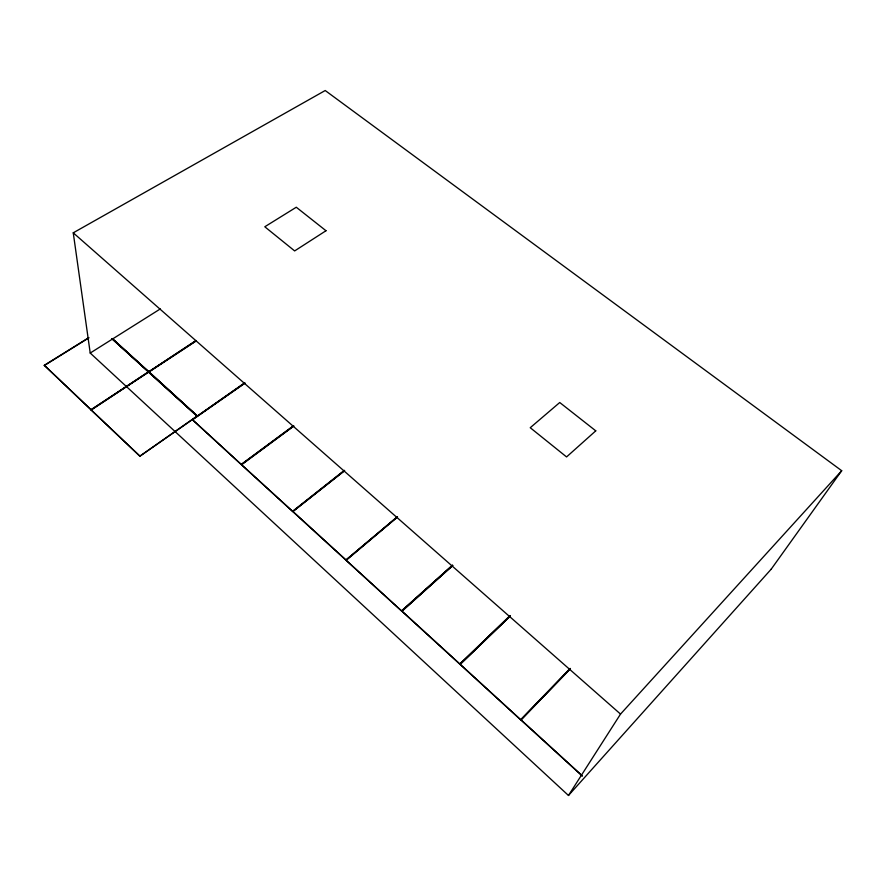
<?xml version="1.0" encoding="UTF-8"?>
<svg xmlns="http://www.w3.org/2000/svg" width="886" height="886" viewBox="0 0 886 886"><rect width="100%" height="100%" fill="white"/><g stroke="black" fill="none" stroke-linecap="round" stroke-linejoin="round"><path stroke-width="1.33" d="M241.324 464.552L192.406 419.665L241.324 464.552L293.72 425.945M241.579 464.785L292.524 511.322L241.579 464.785L293.709 426.144M397.249 516.97L345.894 560.085L292.779 511.565L344.588 470.555M345.894 560.085L397.293 516.782M346.171 560.34L401.602 610.975L346.171 560.34L397.559 517.014M509.971 615.859L459.779 664.123L401.879 611.229L452.757 565.434M459.779 664.123L510.037 615.681M570.13 668.398L520.603 719.698L460.078 664.4L510.325 615.936M520.603 719.698L460.133 664.223M582.213 775.981L520.913 719.975L570.429 668.675M568.469 795.473L620.532 714.083L841.7 470.71L325.206 90.527L73.25 232.819L90.217 353.049L568.469 795.473L771.252 569.111M771.119 569.288L841.7 470.71M520.913 719.975L570.351 668.83M460.078 664.4L510.258 616.113M401.646 610.797L452.48 565.19M401.602 610.975L452.425 565.368M401.879 611.229L452.702 565.611M292.524 511.322L344.333 470.333M292.779 511.565L344.565 470.754M241.324 464.353L293.476 425.723M244.89 383.018L139.855 456.201L197.024 416.066L148.638 372.02L90.992 409.808L44.3 365.309L88.091 338.098M197.312 415.877L148.914 371.843L197.312 416.077L244.503 382.929M192.417 419.875L244.89 383.228M90.992 409.808L148.405 371.81L112.024 338.696M196.227 340.711L148.693 371.832L195.983 340.501M139.855 456.201L91.225 410.03L148.638 372.02M148.937 372.054L196.227 340.922M90.217 353.049L160.322 308.915M44.344 365.519L89.021 337.754M73.25 232.819L620.532 714.083M112.312 338.518L148.682 371.622M112.334 338.74L148.693 371.832M112.057 338.906L148.405 371.81M148.66 372.231L197.024 416.066M292.801 511.366L345.928 559.908M401.923 611.052L459.834 663.957M520.99 719.82L582.312 775.837M44.3 365.309L90.959 409.598M139.833 455.991L91.225 410.03M595.769 430.84L566.564 456.932L530.238 427.716L559.742 402.521L595.769 430.84M325.993 230.737L294.65 250.926L264.792 226.772L296.278 207.235L325.993 230.737"/></g></svg>
